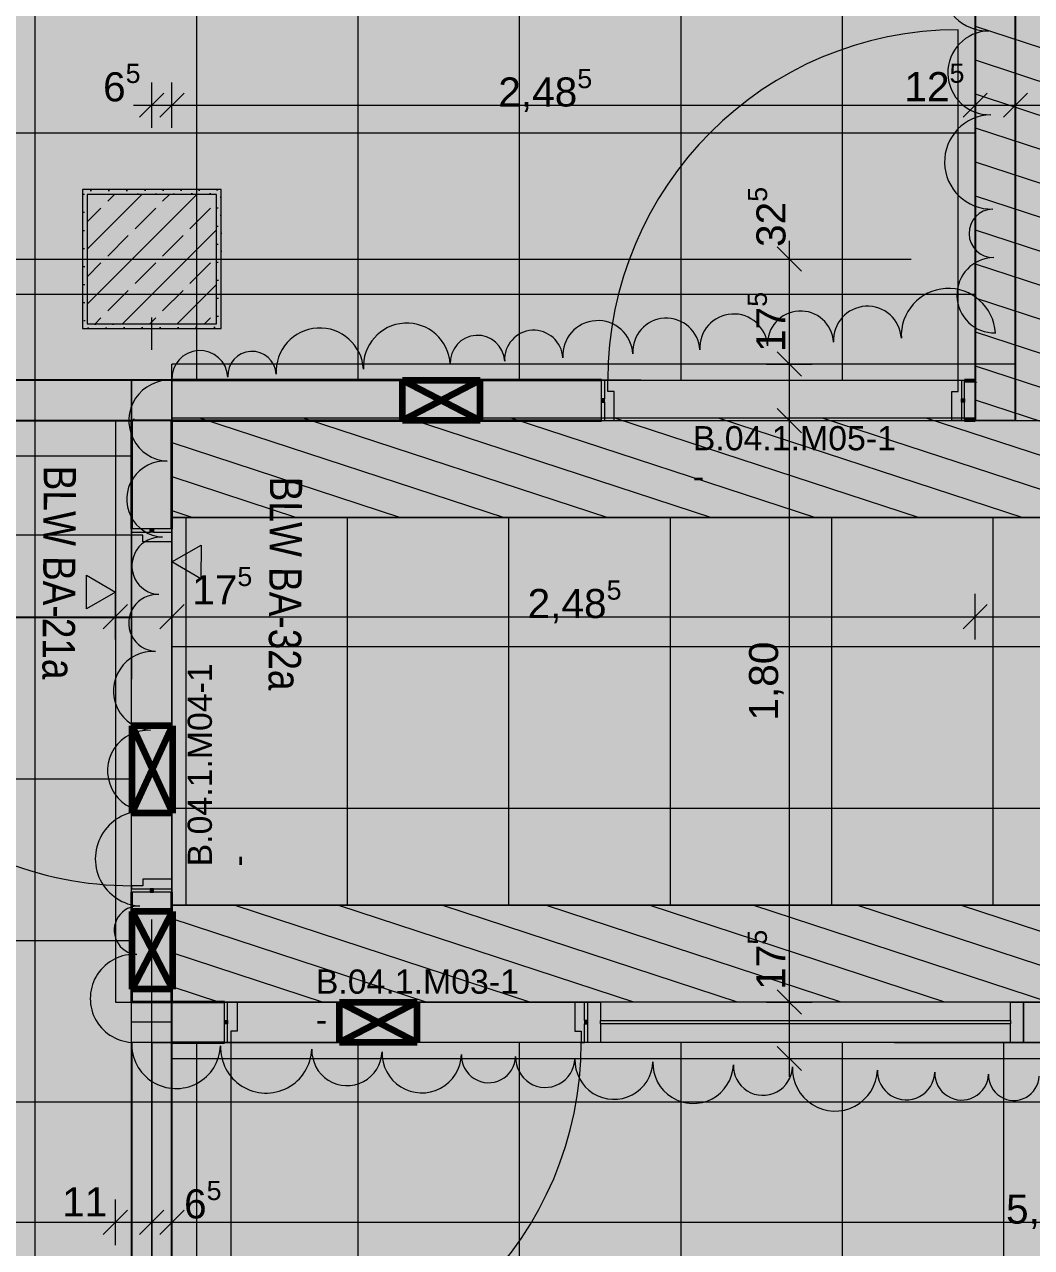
# Model space of a CAD drawing. Header units: metres. Extents: x -22.4 to 53.1, y 133.6 to 157.9.
# Drawn here: x -12.826 to -9.707, y 143.045 to 146.831 of the extents above; entities that cross this region are included whole.
import ezdxf

# ---------------------------------------------------------------- set-up
doc = ezdxf.new("R2010")
doc.units = ezdxf.units.M
doc.header["$MEASUREMENT"] = 0
for name, pattern in [('Strichlinie-über-Schnitt', [0.0023, 0.0008, -0.0015]), ('Strichpunktlinie', [0.006703, 0.003528, -0.001764, 0, -0.001411]), ('Wipeout_Contour', [1, 0, -1])]:
    doc.linetypes.add(name, pattern=pattern)
for name, color, linetype in [('00  Raster', 7, 'Continuous'), ('10  Stützen', 7, 'Continuous'), ('10  Stützen_Schnittschraffur', 7, 'Continuous'), ('10  Treppen + Rampen', 7, 'Continuous'), ('20  Wand Leichtbau', 7, 'Continuous'), ('20 Wand Leichtbau MIETERAUSBAU', 7, 'Continuous'), ('40 Bemaßung 1_ 50 Bodenspiegel', 7, 'Continuous'), ('40 Text Ausbau 1_50 Bodenspiegel', 7, 'Continuous'), ('BAE-SUD-Text', 7, 'Continuous'), ('Neubau_00  Indexwolken', 7, 'Continuous'), ('Neubau_20  Boden Aufbauten', 7, 'Continuous'), ('Neubau_20  Boden Aufbauten_Deckschraffur', 7, 'Continuous'), ('Neubau_20  Bodenschott', 7, 'Continuous'), ('Neubau_20  Bodenschott_Deckschraffur', 7, 'Continuous'), ('Neubau_20  Wand Leichtbau', 7, 'Continuous'), ('Neubau_20 Wand Leichtbau MIETERAUSBAU', 7, 'Continuous'), ('Neubau_20 Wand Leichtbau MIETERAUSBAU_Deckschraffur', 7, 'Continuous'), ('Neubau_20 Wand Leichtbau MIETERAUSBAU_Fenster', 7, 'Continuous'), ('Neubau_20 Wand Leichtbau MIETERAUSBAU_Schnittschraffur', 7, 'Continuous'), ('Neubau_20 Wand Leichtbau MIETERAUSBAU_Tür', 7, 'Continuous'), ('Neubau_40 Text Ausbau 1_50 Bodenspiegel', 7, 'Continuous')]:
    doc.layers.add(name, color=color, linetype=linetype)
doc.styles.add('ERSTELLTER_STIL_1', font='')
doc.styles.add('ERSTELLTER_STIL_2', font='')
doc.styles.get('ERSTELLTER_STIL_1').set_extended_font_data('Arial')
doc.styles.get('ERSTELLTER_STIL_2').set_extended_font_data('Arial Narrow')
pattern_1 = [(341.86749, (-110.10794, 75.26466), (0.03112157, 0.09503393), [])]
pattern_2 = [(0, (-7.29265, 148.9955), (0, 0.5), []), (90, (-7.29265, 148.9955), (-0.5, 0), [])]

msp = doc.modelspace()

# ---------------------------------------------------------------- hatches: boundary and pattern name
at = {"layer": '10  Stützen_Schnittschraffur', "linetype": 'Continuous', "lineweight": 0, "true_color": 0xffffff}
h = msp.add_hatch(color=7, dxfattribs=at)
h.paths.add_polyline_path([(-12.6466, 146.3199), (-12.6466, 145.8899), (-12.2166, 145.8899), (-12.2166, 146.3199)])
h.paths.add_polyline_path([(-12.6316, 146.3049), (-12.2316, 146.3049), (-12.2316, 145.9049), (-12.6316, 145.9049)], flags=0)
at = {"layer": '10  Stützen_Schnittschraffur', "linetype": 'Continuous', "lineweight": 13, "true_color": 0x000100}
h = msp.add_hatch(dxfattribs=at)
h.set_pattern_fill('Gips_0001', color=98, style=0, pattern_type=2)
h.set_pattern_definition([(26.86749, (-110.107942, 75.264664), (-0.0112982155, 0.0223013526), [0, -0.025])])
h.paths.add_polyline_path([(-12.6466, 146.3199), (-12.6466, 145.8899), (-12.2166, 145.8899), (-12.2166, 146.3199)])
h.paths.add_polyline_path([(-12.6316, 146.3049), (-12.2316, 146.3049), (-12.2316, 145.9049), (-12.6316, 145.9049)], flags=0)
at = {"layer": '10  Stützen_Schnittschraffur', "linetype": 'Continuous', "lineweight": 0, "true_color": 0xffffff}
msp.add_hatch(color=7, dxfattribs=at).paths.add_polyline_path([(-12.6316, 145.9049), (-12.2316, 145.9049), (-12.2316, 146.3049), (-12.6316, 146.3049)])
at = {"layer": '10  Stützen_Schnittschraffur', "linetype": 'Continuous', "lineweight": 13, "true_color": 0x000100}
h = msp.add_hatch(dxfattribs=at)
h.set_pattern_fill('Beton__Stahlbeton_0001', color=98, style=0, pattern_type=2)
h.set_pattern_definition([(225, (-12.63157, 146.30491), (-0.084853, 0.084853), []), (225, (-12.674, 146.34733), (-0.084853, 0.084853), [0.09, -0.03])])
h.paths.add_polyline_path([(-12.6316, 145.9049), (-12.2316, 145.9049), (-12.2316, 146.3049), (-12.6316, 146.3049)])
at = {"layer": '10  Treppen + Rampen', "linetype": 'Continuous', "lineweight": 0, "ltscale": 1000, "true_color": 0x000000}
for points in [[(-11.6549, 145.6049), (-11.5349, 145.6674), (-11.6549, 145.7299)], [(-11.5349, 145.6674), (-11.4149, 145.6049), (-11.4149, 145.7299)], [(-12.43, 144.5245), (-12.3675, 144.6595), (-12.4925, 144.6595)], [(-12.3675, 144.3895), (-12.43, 144.5245), (-12.4925, 144.3895)], [(-12.43, 143.9649), (-12.3675, 144.0849), (-12.4925, 144.0849)], [(-12.3675, 143.8449), (-12.43, 143.9649), (-12.4925, 143.8449)], [(-11.85, 143.6799), (-11.73, 143.7424), (-11.85, 143.8049)], [(-11.73, 143.7424), (-11.61, 143.6799), (-11.61, 143.8049)]]:
    msp.add_hatch(color=18, dxfattribs=at).paths.add_polyline_path(points)
at = {"layer": 'Neubau_20  Boden Aufbauten_Deckschraffur', "linetype": 'Continuous', "lineweight": 18, "true_color": 0xd5d5ff}
for points in [[(-9.7566, 152.8749), (-9.7566, 150.225), (-9.8816, 150.225), (-9.8816, 145.6129), (-12.369, 145.6129), (-12.369, 145.305), (-1.7416, 145.3049), (-1.7416, 145.7299), (1.0809, 145.7299), (1.0809, 148.1899), (-1.5691, 148.1899), (-1.5691, 152.8751)], [(-1.7416, 144.1049), (-12.3691, 144.1049), (-12.3691, 143.8049), (-5.3066, 143.8049), (-5.3066, 138.0899), (-3.0116, 138.0899), (-3.0116, 141.4699), (-1.7416, 141.4699), (-1.7416, 143.6299)]]:
    msp.add_hatch(color=254, dxfattribs=at).paths.add_polyline_path(points)
at = {"layer": 'Neubau_20  Boden Aufbauten_Deckschraffur', "linetype": 'Continuous', "lineweight": 0, "true_color": 0xffffff}
h = msp.add_hatch(dxfattribs=at)
h.set_pattern_fill('Holz_Schalung_liegend__1_A0', style=0, pattern_type=2)
h.set_pattern_definition(pattern_1)
h.paths.add_polyline_path([(-9.7566, 152.8749), (-9.7566, 150.225), (-9.8816, 150.225), (-9.8816, 145.6129), (-12.369, 145.6129), (-12.369, 145.305), (-1.7416, 145.3049), (-1.7416, 145.7299), (1.0809, 145.7299), (1.0809, 148.1899), (-1.5691, 148.1899), (-1.5691, 152.8751)])
for points in [[(-10.4166, 150.382), (-18.9066, 150.382), (-18.9066, 145.78), (-18.9066, 137.9199), (-12.5191, 137.9199), (-12.4315, 137.9199), (-12.4315, 143.6799), (-12.4941, 143.6799), (-12.4941, 145.7299), (-12.3691, 145.7299), (-9.8816, 145.7299), (-9.8816, 150.225), (-10.4166, 150.225)], [(-1.6316, 145.3049), (-12.3691, 145.305), (-12.3691, 144.1049), (-1.6316, 144.1049)], [(-12.4315, 143.6799), (-12.4315, 137.9199), (-5.3066, 137.9199), (-5.3066, 143.6799)]]:
    msp.add_hatch(color=7, dxfattribs=at).paths.add_polyline_path(points)
at = {"layer": 'Neubau_20  Boden Aufbauten_Deckschraffur', "linetype": 'Continuous', "lineweight": 18}
h = msp.add_hatch(dxfattribs=at)
h.set_pattern_fill('Verband__Quadrat__50x50__4D', color=6, style=0, pattern_type=2)
h.set_pattern_definition(pattern_2)
h.paths.add_polyline_path([(-10.4166, 150.382), (-18.9066, 150.382), (-18.9066, 145.78), (-18.9066, 137.9199), (-12.5191, 137.9199), (-12.4315, 137.9199), (-12.4315, 143.6799), (-12.4941, 143.6799), (-12.4941, 145.7299), (-12.3691, 145.7299), (-9.8816, 145.7299), (-9.8816, 150.225), (-10.4166, 150.225)])
at = {"layer": 'Neubau_20  Boden Aufbauten_Deckschraffur', "linetype": 'Continuous', "lineweight": 18, "true_color": 0x9900ff}
h = msp.add_hatch(dxfattribs=at)
h.set_pattern_fill('Verband__Quadrat__50x50__4D', color=190, style=0, pattern_type=2)
h.set_pattern_definition([(0, (-3.8256, 144.40494), (0, 0.5), []), (90, (-3.8256, 144.40494), (-0.5, 0), [])])
h.paths.add_polyline_path([(-1.6316, 145.3049), (-12.3691, 145.305), (-12.3691, 144.1049), (-1.6316, 144.1049)])
at = {"layer": 'Neubau_20  Boden Aufbauten_Deckschraffur', "linetype": 'Continuous', "lineweight": 0, "true_color": 0xffffff}
h = msp.add_hatch(dxfattribs=at)
h.set_pattern_fill('Holz_Schalung_liegend__1_A0', style=0, pattern_type=2)
h.set_pattern_definition(pattern_1)
h.paths.add_polyline_path([(-1.7416, 144.1049), (-12.3691, 144.1049), (-12.3691, 143.8049), (-5.3066, 143.8049), (-5.3066, 138.0899), (-3.0116, 138.0899), (-3.0116, 141.4699), (-1.7416, 141.4699), (-1.7416, 143.6299)])
at = {"layer": 'Neubau_20  Boden Aufbauten_Deckschraffur', "linetype": 'Continuous', "lineweight": 18}
h = msp.add_hatch(dxfattribs=at)
h.set_pattern_fill('Verband__Quadrat__50x50__4D', color=6, style=0, pattern_type=2)
h.set_pattern_definition(pattern_2)
h.paths.add_polyline_path([(-12.4315, 143.6799), (-12.4315, 137.9199), (-5.3066, 137.9199), (-5.3066, 143.6799)])
at = {"layer": 'Neubau_20  Bodenschott_Deckschraffur', "linetype": 'Continuous', "lineweight": 0, "true_color": 0x11960a}
for points in [[(-12.369, 145.6049), (-9.7566, 145.6049), (-9.7566, 145.7799), (-12.369, 145.78)], [(-12.544, 145.605), (-12.5441, 143.8049), (-12.3691, 143.8049), (-12.369, 145.6049)]]:
    msp.add_hatch(color=94, dxfattribs=at).paths.add_polyline_path(points)
at = {"layer": 'Neubau_20 Wand Leichtbau MIETERAUSBAU_Schnittschraffur', "linetype": 'Continuous', "lineweight": 18}
for color, points in [(9, [(-9.7566, 145.6049), (-9.7566, 150.225), (-9.8816, 150.225), (-9.8816, 145.7299)]), (9, [(-18.9066, 145.605), (-12.494, 145.6049), (-12.369, 145.7299), (-18.9066, 145.73)]), (9, [(-12.377, 145.6049), (-12.377, 145.7219), (-12.4315, 145.6674), (-12.4315, 145.6049)]), (9, [(-12.377, 145.7219), (-12.377, 145.6049), (-12.369, 145.6049), (-12.369, 145.7299)]), (171, [(-12.369, 145.7299), (-12.369, 145.7219), (-11.0391, 145.7219), (-11.0391, 145.7299)]), (171, [(-9.9141, 145.7299), (-9.9141, 145.7219), (-9.8816, 145.7219), (-9.8816, 145.7299)]), (9, [(-9.8736, 145.7219), (-9.8816, 145.7299), (-9.8816, 145.7219)]), (9, [(-9.8816, 145.6674), (-9.8191, 145.6674), (-9.8736, 145.7219), (-9.8816, 145.7219)]), (9, [(-12.4315, 145.6049), (-12.4315, 145.6674), (-12.486, 145.6129), (-12.486, 145.6049)]), (9, [(-9.8816, 145.6129), (-9.7646, 145.6129), (-9.8191, 145.6674), (-9.8816, 145.6674)]), (9, [(-12.486, 145.6129), (-12.494, 145.6049), (-12.486, 145.6049)]), (171, [(-12.486, 145.6049), (-12.494, 145.6049), (-12.494, 145.27), (-12.486, 145.27)]), (171, [(-12.369, 145.6049), (-12.377, 145.6049), (-12.377, 145.27), (-12.369, 145.27)]), (171, [(-12.369, 145.6129), (-12.369, 145.6049), (-11.0391, 145.6049), (-11.0391, 145.6129)]), (171, [(-9.9141, 145.6129), (-9.9141, 145.6049), (-9.8816, 145.6049), (-9.8816, 145.6129)]), (9, [(-9.7646, 145.6129), (-9.8816, 145.6129), (-9.8816, 145.6049), (-9.7566, 145.6049)]), (171, [(-12.4861, 144.145), (-12.4941, 144.145), (-12.4941, 143.8049), (-12.4861, 143.8049)]), (171, [(-12.3691, 144.145), (-12.3771, 144.145), (-12.3771, 143.8049), (-12.3691, 143.8049)]), (9, [(-12.3691, 143.8049), (-12.4941, 143.8049), (-12.4941, 143.7969), (-12.3691, 143.7969)]), (9, [(-12.3691, 143.7969), (-12.4941, 143.7969), (-12.4941, 143.7424), (-12.3691, 143.7424)]), (171, [(-12.2066, 143.8049), (-12.3691, 143.8049), (-12.3691, 143.7969), (-12.2066, 143.7969)]), (9, [(-12.3691, 143.7424), (-12.4941, 143.7424), (-12.4941, 143.6879), (-12.3691, 143.6879)]), (9, [(-12.4941, 143.6879), (-12.4941, 143.6799), (-12.3691, 143.6799), (-12.3691, 143.6879)]), (9, [(-12.3691, 143.6799), (-12.4941, 143.6799), (-12.4931, 138.7399), (-12.4306, 138.7399), (-12.3681, 138.7399)]), (171, [(-12.3691, 143.6879), (-12.3691, 143.6799), (-12.2066, 143.6799), (-12.2066, 143.6879)])]:
    msp.add_hatch(color=color, dxfattribs=at).paths.add_polyline_path(points)
at = {"layer": 'Neubau_20 Wand Leichtbau MIETERAUSBAU_Schnittschraffur', "linetype": 'Continuous', "lineweight": 0, "true_color": 0xffffff}
for points in [[(-10.9991, 145.6049), (-10.9991, 145.6949), (-11.0191, 145.6949), (-11.0191, 145.7299), (-11.0291, 145.7299), (-11.0291, 145.6724), (-11.0291, 145.6624), (-11.0291, 145.6049)], [(-9.9541, 145.6049), (-9.9241, 145.6049), (-9.9241, 145.6624), (-9.9241, 145.6724), (-9.9241, 145.7299), (-9.9341, 145.7299), (-9.9341, 145.6949), (-9.9541, 145.6949)], [(-11.0291, 145.6624), (-11.0291, 145.6724), (-11.0391, 145.6724), (-11.0391, 145.6624)], [(-9.9241, 145.6624), (-9.9141, 145.6624), (-9.9141, 145.6724), (-9.9241, 145.6724)], [(-12.369, 145.23), (-12.369, 145.26), (-12.4265, 145.26), (-12.4365, 145.26), (-12.494, 145.26), (-12.494, 145.25), (-12.459, 145.25), (-12.459, 145.23)], [(-12.4265, 145.26), (-12.4265, 145.27), (-12.4365, 145.27), (-12.4365, 145.26)], [(-12.3691, 144.185), (-12.4591, 144.185), (-12.4591, 144.165), (-12.4941, 144.165), (-12.4941, 144.155), (-12.4366, 144.155), (-12.4266, 144.155), (-12.3691, 144.155)], [(-12.4266, 144.155), (-12.4366, 144.155), (-12.4366, 144.145), (-12.4266, 144.145)], [(-12.1666, 143.8049), (-12.1966, 143.8049), (-12.1966, 143.7474), (-12.1966, 143.7374), (-12.1966, 143.6799), (-12.1866, 143.6799), (-12.1866, 143.7149), (-12.1666, 143.7149)], [(-11.1216, 143.8049), (-11.1216, 143.7149), (-11.1016, 143.7149), (-11.1016, 143.6799), (-11.0916, 143.6799), (-11.0916, 143.7374), (-11.0916, 143.7474), (-11.0916, 143.8049)], [(-9.6916, 143.6799), (-9.6916, 143.8049), (-9.7316, 143.8049), (-9.7316, 143.6799)], [(-12.1966, 143.7474), (-12.2066, 143.7474), (-12.2066, 143.7374), (-12.1966, 143.7374)], [(-11.0916, 143.7474), (-11.0916, 143.7374), (-11.0816, 143.7374), (-11.0816, 143.7474)]]:
    msp.add_hatch(color=7, dxfattribs=at).paths.add_polyline_path(points)
at = {"layer": 'Neubau_40 Text Ausbau 1_50 Bodenspiegel', "linetype": 'Continuous', "lineweight": 0, "true_color": 0xffffff}
for points in [[(-12.369, 145.1677), (-12.2796, 145.1152), (-12.2789, 145.2189)], [(-12.544, 145.0739), (-12.6335, 145.1263), (-12.6342, 145.0226)]]:
    msp.add_hatch(color=7, dxfattribs=at).paths.add_polyline_path(points)

# ---------------------------------------------------------------- linework, layer by layer
at = {"layer": '00  Raster', "color": 5, "linetype": 'Strichpunktlinie', "lineweight": 13, "ltscale": 1000}
for p, q in [((-12.4316, 133.7291), (-12.4316, 155.8899)), ((-20.4108, 146.1049), (33.1556, 146.1049))]:
    msp.add_line(p, q, dxfattribs=at)
at = {"layer": '10  Stützen', "color": 7, "linetype": 'Continuous', "lineweight": 13, "ltscale": 1000, "flags": 128}
for points in [[(-12.6466, 146.3199), (-12.6466, 145.8899), (-12.2166, 145.8899), (-12.2166, 146.3199)], [(-12.6316, 145.9049), (-12.2316, 145.9049), (-12.2316, 146.3049), (-12.6316, 146.3049)]]:
    msp.add_lwpolyline(points, close=True, dxfattribs=at)
at = {"layer": '20  Wand Leichtbau', "color": 7, "linetype": 'Strichlinie-über-Schnitt', "lineweight": 18, "ltscale": 1000, "flags": 128}
for points in [[(-1.7166, 145.7299), (-12.4941, 145.7299)], [(-12.4941, 145.7299), (-12.4941, 145.6049)], [(-12.4941, 145.7299), (-12.4941, 145.6049)], [(-1.7166, 145.7299), (-12.4941, 145.7299)], [(-12.4941, 145.6049), (-1.7166, 145.6049)], [(-12.3691, 145.6049), (-1.7166, 145.6049)], [(-1.7416, 143.8049), (-12.4316, 143.8049)], [(-12.4316, 143.6799), (-12.4316, 143.8049)], [(-12.4316, 143.6799), (-1.7416, 143.6799)]]:
    msp.add_lwpolyline(points, dxfattribs=at)
at = {"layer": '40 Bemaßung 1_ 50 Bodenspiegel', "color": 7, "linetype": 'Continuous', "lineweight": 13, "ltscale": 1000}
for p, q in [((-12.3941, 146.6189), (-12.4691, 146.5439)), ((-12.4316, 146.5111), (-12.4316, 146.6517)), ((-12.3315, 146.6189), (-12.4065, 146.5439)), ((-12.369, 146.5111), (-12.369, 146.6517)), ((-9.8441, 146.6189), (-9.9191, 146.5439)), ((-9.8816, 146.5111), (-9.8816, 146.6517)), ((-9.7191, 146.6189), (-9.7941, 146.5439)), ((-9.7566, 146.5111), (-9.7566, 146.6517)), ((-12.4878, 146.5814), (-12.4316, 146.5814)), ((-12.4316, 146.5814), (-12.369, 146.5814)), ((-12.369, 146.5814), (-9.8816, 146.5814)), ((-9.8816, 146.5814), (-9.7566, 146.5814)), ((-9.7566, 146.5814), (-7.0316, 146.5814)), ((-10.4571, 146.1612), (-10.4571, 146.1049)), ((-10.4196, 146.0674), (-10.4946, 146.1424)), ((-10.5274, 146.1049), (-10.3868, 146.1049)), ((-10.4571, 146.1049), (-10.4571, 145.7799)), ((-10.4196, 145.7424), (-10.4946, 145.8174)), ((-10.5274, 145.7799), (-10.3868, 145.7799)), ((-10.4571, 145.7799), (-10.4571, 145.6049)), ((-10.4196, 145.5674), (-10.4946, 145.6425)), ((-10.5274, 145.6049), (-10.3868, 145.6049)), ((-12.5441, 144.9274), (-12.5441, 145.0681)), ((-12.3691, 144.9274), (-12.3691, 145.0681)), ((-9.8816, 144.9274), (-9.8816, 145.0681)), ((-12.5066, 145.0352), (-12.5816, 144.9602)), ((-12.3316, 145.0352), (-12.4066, 144.9602)), ((-9.8441, 145.0352), (-9.9191, 144.9602)), ((-18.9066, 144.9977), (-12.5441, 144.9977)), ((-12.5441, 144.9977), (-12.3691, 144.9977)), ((-12.3691, 144.9977), (-9.8816, 144.9977)), ((-9.8816, 144.9977), (-7.0316, 144.9977)), ((-10.5274, 143.6299), (-10.3868, 143.6299)), ((-10.4571, 143.6299), (-10.4571, 143.5737)), ((-12.5441, 143.0526), (-12.5441, 143.1932)), ((-12.4316, 143.0526), (-12.4316, 143.1932)), ((-12.3691, 143.0526), (-12.3691, 143.1932)), ((-12.5066, 143.1604), (-12.5816, 143.0854)), ((-12.3941, 143.1604), (-12.4691, 143.0854)), ((-12.3316, 143.1604), (-12.4066, 143.0854)), ((-18.9066, 143.1229), (-12.5441, 143.1229)), ((-12.5441, 143.1229), (-12.4316, 143.1229)), ((-12.4316, 143.1229), (-12.3691, 143.1229)), ((-12.3691, 143.1229), (-7.0316, 143.1229))]:
    msp.add_line(p, q, dxfattribs=at)
at = {"layer": 'BAE-SUD-Text', "color": 7, "linetype": 'Continuous', "lineweight": 100, "ltscale": 1000}
for p, q in [((-11.6549, 145.7299), (-11.4149, 145.6049)), ((-11.4149, 145.7299), (-11.6549, 145.6049)), ((-11.6549, 145.6049), (-11.6549, 145.7299)), ((-11.4149, 145.6049), (-11.4149, 145.7299)), ((-12.4925, 144.3895), (-12.3675, 144.6595)), ((-12.3675, 144.6595), (-12.4925, 144.6595)), ((-12.4925, 144.6595), (-12.3675, 144.3895)), ((-12.3675, 144.3895), (-12.4925, 144.3895)), ((-12.4925, 143.8449), (-12.3675, 144.0849)), ((-12.3675, 144.0849), (-12.4925, 144.0849)), ((-12.4925, 144.0849), (-12.3675, 143.8449)), ((-12.3675, 143.8449), (-12.4925, 143.8449)), ((-11.85, 143.8049), (-11.61, 143.6799)), ((-11.61, 143.8049), (-11.85, 143.6799)), ((-11.85, 143.6799), (-11.85, 143.8049)), ((-11.61, 143.6799), (-11.61, 143.8049))]:
    msp.add_line(p, q, dxfattribs=at)
at = {"layer": 'BAE-SUD-Text', "color": 7, "linetype": 'Continuous', "lineweight": 100, "ltscale": 1000, "flags": 128}
for points in [[(-11.6549, 145.7299), (-11.6509, 145.7299), (-11.6389, 145.7299), (-11.6198, 145.7299), (-11.5949, 145.7299), (-11.566, 145.7299), (-11.5349, 145.7299), (-11.5039, 145.7299), (-11.4749, 145.7299), (-11.4501, 145.7299), (-11.431, 145.7299), (-11.419, 145.7299), (-11.4149, 145.7299)], [(-11.4149, 145.6049), (-11.419, 145.6049), (-11.431, 145.6049), (-11.4501, 145.6049), (-11.4749, 145.6049), (-11.5039, 145.6049), (-11.5349, 145.6049), (-11.566, 145.6049), (-11.5949, 145.6049), (-11.6198, 145.6049), (-11.6389, 145.6049), (-11.6509, 145.6049), (-11.6549, 145.6049)], [(-12.4925, 144.3895), (-12.4925, 144.3941), (-12.4925, 144.4076), (-12.4925, 144.429), (-12.4925, 144.457), (-12.4925, 144.4895), (-12.4925, 144.5245), (-12.4925, 144.5594), (-12.4925, 144.592), (-12.4925, 144.6199), (-12.4925, 144.6414), (-12.4925, 144.6549), (-12.4925, 144.6595)], [(-12.3675, 144.6595), (-12.3675, 144.6549), (-12.3675, 144.6414), (-12.3675, 144.6199), (-12.3675, 144.592), (-12.3675, 144.5594), (-12.3675, 144.5245), (-12.3675, 144.4895), (-12.3675, 144.457), (-12.3675, 144.429), (-12.3675, 144.4076), (-12.3675, 144.3941), (-12.3675, 144.3895)], [(-12.4925, 143.8449), (-12.4925, 143.849), (-12.4925, 143.861), (-12.4925, 143.8801), (-12.4925, 143.9049), (-12.4925, 143.9339), (-12.4925, 143.9649), (-12.4925, 143.996), (-12.4925, 144.0249), (-12.4925, 144.0498), (-12.4925, 144.0688), (-12.4925, 144.0808), (-12.4925, 144.0849)], [(-12.3675, 144.0849), (-12.3675, 144.0808), (-12.3675, 144.0688), (-12.3675, 144.0498), (-12.3675, 144.0249), (-12.3675, 143.996), (-12.3675, 143.9649), (-12.3675, 143.9339), (-12.3675, 143.9049), (-12.3675, 143.8801), (-12.3675, 143.861), (-12.3675, 143.849), (-12.3675, 143.8449)], [(-11.85, 143.8049), (-11.8459, 143.8049), (-11.8339, 143.8049), (-11.8148, 143.8049), (-11.79, 143.8049), (-11.761, 143.8049), (-11.73, 143.8049), (-11.6989, 143.8049), (-11.67, 143.8049), (-11.6451, 143.8049), (-11.6261, 143.8049), (-11.6141, 143.8049), (-11.61, 143.8049)], [(-11.61, 143.6799), (-11.6141, 143.6799), (-11.6261, 143.6799), (-11.6451, 143.6799), (-11.67, 143.6799), (-11.6989, 143.6799), (-11.73, 143.6799), (-11.761, 143.6799), (-11.79, 143.6799), (-11.8148, 143.6799), (-11.8339, 143.6799), (-11.8459, 143.6799), (-11.85, 143.6799)]]:
    msp.add_lwpolyline(points, dxfattribs=at)
at = {"layer": 'Neubau_00  Indexwolken', "color": 1, "linetype": 'Continuous', "lineweight": 13, "ltscale": 1000}
for centre, radius, start, end in [((-9.842, 146.9561), 0.1447, 91.2179, 271.2179), ((-9.8362, 146.6816), 0.1299, 91.2179, 271.2179), ((-9.8303, 146.4057), 0.1461, 91.2179, 271.2179), ((-9.8256, 146.1846), 0.075, 91.2179, 271.2179), ((-9.8215, 145.9931), 0.1166, 91.2179, 271.2179), ((-9.9646, 145.8682), 0.1458, 3.2909, 183.2909), ((-10.6294, 145.83), 0.105, 3.2909, 183.2909), ((-10.4224, 145.8419), 0.1023, 3.2909, 183.2909), ((-10.2152, 145.8538), 0.1052, 3.2909, 183.2909), ((-11.6416, 145.7718), 0.1347, 3.2909, 183.2909), ((-11.0502, 145.8058), 0.1086, 3.2909, 183.2909), ((-10.838, 145.818), 0.104, 3.2909, 183.2909), ((-11.9111, 145.7563), 0.1353, 3.2909, 183.2909), ((-11.4229, 145.7844), 0.0844, 3.2909, 183.2909), ((-11.2486, 145.7944), 0.0902, 3.2909, 183.2909), ((-12.2825, 145.7349), 0.0867, 3.2909, 183.2909), ((-12.1211, 145.7442), 0.075, 3.2909, 183.2909), ((-12.3767, 145.6045), 0.1257, 86.5101, 266.5101), ((-12.3915, 145.3615), 0.1177, 86.5101, 266.5101), ((-12.4041, 145.1551), 0.0891, 86.5101, 266.5101), ((-12.4149, 144.9783), 0.0881, 86.5101, 266.5101), ((-12.4277, 144.7682), 0.1224, 86.5101, 266.5101), ((-12.4428, 144.5206), 0.1257, 86.5101, 266.5101), ((-12.4594, 144.2485), 0.147, 86.5101, 266.5101), ((-12.4729, 144.0269), 0.075, 86.5101, 266.5101), ((-12.4858, 143.816), 0.1363, 86.5101, 266.5101), ((-12.3564, 143.6748), 0.1378, 177.8761, 357.8761), ((-12.0773, 143.6645), 0.1414, 177.8761, 357.8761), ((-11.8271, 143.6552), 0.1089, 177.8761, 357.8761), ((-11.5953, 143.6466), 0.123, 177.8761, 357.8761), ((-11.3885, 143.6389), 0.0839, 177.8761, 357.8761), ((-11.2128, 143.6324), 0.0919, 177.8761, 357.8761), ((-11.0002, 143.6245), 0.1209, 177.8761, 357.8761), ((-10.7548, 143.6154), 0.1247, 177.8761, 357.8761), ((-10.5388, 143.6074), 0.0914, 177.8761, 357.8761), ((-10.3157, 143.5991), 0.1318, 177.8761, 357.8761), ((-10.0952, 143.5909), 0.0889, 177.8761, 357.8761), ((-9.9233, 143.5846), 0.0832, 177.8761, 357.8761), ((-9.7617, 143.5786), 0.0785, 177.8761, 357.8761)]:
    msp.add_arc(centre, radius, start, end, dxfattribs=at)
for p in [(-9.8191, 145.8766), (-12.369, 145.7299), (-12.4941, 143.6799)]:
    msp.add_point(p, dxfattribs=at)
at = {"layer": 'Neubau_20  Boden Aufbauten', "color": 7, "linetype": 'Continuous', "lineweight": 13, "ltscale": 1000, "flags": 128}
for points in [[(-9.7566, 152.8749), (-9.7566, 150.225), (-9.8816, 150.225), (-9.8816, 145.6129), (-12.369, 145.6129), (-12.369, 145.305), (-1.7416, 145.3049), (-1.7416, 145.7299), (1.0809, 145.7299), (1.0809, 148.1899), (-1.5691, 148.1899), (-1.5691, 152.8751)], [(-10.4166, 150.382), (-18.9066, 150.382), (-18.9066, 145.78), (-18.9066, 137.9199), (-12.5191, 137.9199), (-12.4315, 137.9199), (-12.4315, 143.6799), (-12.4941, 143.6799), (-12.4941, 145.7299), (-12.3691, 145.7299), (-9.8816, 145.7299), (-9.8816, 150.225), (-10.4166, 150.225)], [(-1.7416, 144.1049), (-12.3691, 144.1049), (-12.3691, 143.8049), (-5.3066, 143.8049), (-5.3066, 138.0899), (-3.0116, 138.0899), (-3.0116, 141.4699), (-1.7416, 141.4699), (-1.7416, 143.6299)], [(-12.4315, 143.6799), (-12.4315, 137.9199), (-5.3066, 137.9199), (-5.3066, 143.6799)]]:
    msp.add_lwpolyline(points, close=True, dxfattribs=at)
at = {"layer": 'Neubau_20  Boden Aufbauten', "color": 253, "linetype": 'Continuous', "lineweight": 18, "ltscale": 1000, "true_color": 0x9f9f9f, "flags": 128}
msp.add_lwpolyline([(-1.6316, 145.3049), (-12.3691, 145.305), (-12.3691, 144.1049), (-1.6316, 144.1049)], close=True, dxfattribs=at)
at = {"layer": 'Neubau_20  Bodenschott', "color": 7, "linetype": 'Continuous', "lineweight": 18, "ltscale": 1000, "flags": 128}
for points in [[(-9.7566, 145.7799), (-12.369, 145.78)], [(-12.369, 145.6049), (-12.369, 145.78)], [(-9.7566, 145.6049), (-9.7566, 145.7799)], [(-12.544, 145.605), (-12.5441, 143.8049)], [(-12.544, 145.605), (-12.369, 145.6049)], [(-12.3691, 143.8049), (-12.369, 145.6049)], [(-12.369, 145.6049), (-9.7566, 145.6049)], [(-12.5441, 143.8049), (-12.3691, 143.8049)], [(-12.3691, 143.6299), (-12.3691, 143.8049)], [(-12.3691, 143.6299), (-5.3076, 143.6299)]]:
    msp.add_lwpolyline(points, dxfattribs=at)
at = {"layer": 'Neubau_20  Wand Leichtbau', "color": 7, "linetype": 'Strichlinie-über-Schnitt', "lineweight": 18, "ltscale": 1000, "flags": 128}
for points in [[(-12.4941, 145.6049), (-12.4941, 143.7424)], [(-12.3691, 143.7424), (-12.3691, 145.6049)], [(-12.3691, 143.7424), (-12.4941, 143.7424)]]:
    msp.add_lwpolyline(points, dxfattribs=at)
at = {"layer": 'Neubau_20 Wand Leichtbau MIETERAUSBAU', "color": 7, "linetype": 'Continuous', "lineweight": 13, "ltscale": 1000}
for p, q in [((-11.0391, 145.7219), (-11.0391, 145.7299)), ((-11.0391, 145.6674), (-11.0391, 145.7219)), ((-9.9141, 145.7219), (-9.9141, 145.7299)), ((-9.9141, 145.6674), (-9.9141, 145.7219)), ((-11.0391, 145.6129), (-11.0391, 145.6674)), ((-9.9141, 145.6129), (-9.9141, 145.6674)), ((-11.0391, 145.6049), (-11.0391, 145.6129)), ((-9.9141, 145.6049), (-9.9141, 145.6129)), ((-12.486, 145.27), (-12.494, 145.27)), ((-12.4315, 145.27), (-12.486, 145.27)), ((-12.377, 145.27), (-12.4315, 145.27)), ((-12.369, 145.27), (-12.377, 145.27)), ((-12.4861, 144.145), (-12.4941, 144.145)), ((-12.4316, 144.145), (-12.4861, 144.145)), ((-12.3771, 144.145), (-12.4316, 144.145)), ((-12.3691, 144.145), (-12.3771, 144.145)), ((-12.2066, 143.7969), (-12.2066, 143.8049)), ((-12.2066, 143.7424), (-12.2066, 143.7969)), ((-11.0816, 143.7969), (-11.0816, 143.8049)), ((-11.0816, 143.7424), (-11.0816, 143.7969)), ((-12.2066, 143.6879), (-12.2066, 143.7424)), ((-11.0816, 143.6879), (-11.0816, 143.7424)), ((-12.2066, 143.6799), (-12.2066, 143.6879)), ((-11.0816, 143.6799), (-11.0816, 143.6879))]:
    msp.add_line(p, q, dxfattribs=at)
at = {"layer": 'Neubau_20 Wand Leichtbau MIETERAUSBAU', "color": 7, "linetype": 'Continuous', "lineweight": 25, "ltscale": 1000}
for p, q in [((-9.8816, 145.7299), (-9.8816, 145.7219)), ((-9.8816, 145.7299), (-9.8816, 145.7219)), ((-9.8816, 145.7219), (-9.8816, 145.6674)), ((-9.8816, 145.7219), (-9.8816, 145.6674)), ((-9.8816, 145.6674), (-9.8816, 145.6129)), ((-9.8816, 145.6674), (-9.8816, 145.6129)), ((-12.486, 145.6049), (-12.494, 145.6049)), ((-12.486, 145.6049), (-12.494, 145.6049)), ((-12.4315, 145.6049), (-12.486, 145.6049)), ((-12.4315, 145.6049), (-12.486, 145.6049)), ((-12.377, 145.6049), (-12.4315, 145.6049)), ((-12.377, 145.6049), (-12.4315, 145.6049)), ((-12.369, 145.6049), (-12.377, 145.6049)), ((-12.369, 145.6049), (-12.377, 145.6049)), ((-9.8816, 145.6129), (-9.8816, 145.6049)), ((-9.8816, 145.6129), (-9.8816, 145.6049)), ((-12.3691, 143.7969), (-12.3691, 143.8049)), ((-12.3691, 143.7969), (-12.3691, 143.8049)), ((-12.3691, 143.7424), (-12.3691, 143.7969)), ((-12.3691, 143.7424), (-12.3691, 143.7969)), ((-12.3691, 143.6879), (-12.3691, 143.7424)), ((-12.3691, 143.6879), (-12.3691, 143.7424)), ((-12.3691, 143.6799), (-12.3691, 143.6879)), ((-12.3691, 143.6799), (-12.3691, 143.6879))]:
    msp.add_line(p, q, dxfattribs=at)
at = {"layer": 'Neubau_20 Wand Leichtbau MIETERAUSBAU', "color": 7, "linetype": 'Continuous', "lineweight": 35, "ltscale": 1000}
msp.add_line((-12.3691, 143.8049), (-12.4941, 143.8049), dxfattribs=at)
at = {"layer": 'Neubau_20 Wand Leichtbau MIETERAUSBAU', "color": 7, "linetype": 'Continuous', "lineweight": 25, "ltscale": 1000, "flags": 128}
for points in [[(-9.8816, 150.225), (-9.8816, 145.7299)], [(-9.7566, 145.6049), (-9.7566, 150.225)], [(-12.369, 145.7299), (-18.9066, 145.73)], [(-18.9066, 145.605), (-12.494, 145.6049)], [(-12.4941, 143.6799), (-12.4931, 138.7399)], [(-12.3681, 138.7399), (-12.3691, 143.6799)]]:
    msp.add_lwpolyline(points, dxfattribs=at)
at = {"layer": 'Neubau_20 Wand Leichtbau MIETERAUSBAU', "color": 7, "linetype": 'Continuous', "lineweight": 13, "ltscale": 1000, "flags": 128}
for points in [[(-12.369, 145.7299), (-12.369, 145.6049)], [(-12.369, 145.7219), (-12.369, 145.7299)], [(-12.369, 145.6674), (-12.369, 145.7219)], [(-12.369, 145.6129), (-12.369, 145.6674)], [(-12.369, 145.6049), (-12.369, 145.6129)], [(-9.7566, 145.6049), (-9.8816, 145.6049)], [(-12.4941, 143.7969), (-12.4941, 143.8049)], [(-12.4941, 143.8049), (-12.4861, 143.8049)], [(-12.4941, 143.7424), (-12.4941, 143.7969)], [(-12.4861, 143.8049), (-12.4316, 143.8049)], [(-12.4316, 143.8049), (-12.3771, 143.8049)], [(-12.3771, 143.8049), (-12.3691, 143.8049)], [(-12.4941, 143.6879), (-12.4941, 143.7424)], [(-12.4941, 143.6799), (-12.4941, 143.6879)]]:
    msp.add_lwpolyline(points, dxfattribs=at)
at = {"layer": 'Neubau_20 Wand Leichtbau MIETERAUSBAU', "color": 7, "linetype": 'Continuous', "lineweight": 35, "ltscale": 1000, "flags": 128}
for points in [[(-11.0391, 145.7299), (-12.369, 145.7299)], [(-9.8816, 145.7299), (-9.9141, 145.7299)], [(-12.494, 145.6049), (-12.494, 145.27)], [(-12.369, 145.27), (-12.369, 145.6049)], [(-12.369, 145.6049), (-11.0391, 145.6049)], [(-9.9141, 145.6049), (-9.8816, 145.6049)], [(-12.4941, 144.145), (-12.4941, 143.8049)], [(-12.3691, 143.8049), (-12.3691, 144.145)], [(-12.2066, 143.8049), (-12.4941, 143.8049)], [(-12.3691, 143.6799), (-12.2066, 143.6799)]]:
    msp.add_lwpolyline(points, dxfattribs=at)
at = {"layer": 'Neubau_20 Wand Leichtbau MIETERAUSBAU', "color": 7, "linetype": 'Continuous', "lineweight": 25, "ltscale": 1000}
msp.add_point((-12.4941, 143.6799), dxfattribs=at)
msp.add_point((-12.4941, 143.6799), dxfattribs=at)
at = {"layer": 'Neubau_20 Wand Leichtbau MIETERAUSBAU_Fenster', "color": 7, "linetype": 'Continuous', "lineweight": 18, "ltscale": 1000}
for p, q in [((-11.0816, 143.6799), (-11.0816, 143.8049)), ((-9.7316, 143.6799), (-9.7316, 143.8049)), ((-9.7316, 143.8049), (-9.6916, 143.8049)), ((-9.7316, 143.8049), (-9.7316, 143.6799)), ((-9.6916, 143.6799), (-9.7316, 143.6799))]:
    msp.add_line(p, q, dxfattribs=at)
at = {"layer": 'Neubau_20 Wand Leichtbau MIETERAUSBAU_Tür', "color": 7, "linetype": 'Continuous', "lineweight": 18, "ltscale": 1000}
for p, q in [((-9.9341, 145.7299), (-9.9341, 146.8149)), ((-11.0191, 145.7299), (-11.0291, 145.7299)), ((-11.0291, 145.7299), (-11.0291, 145.6724)), ((-11.0191, 145.6949), (-11.0191, 145.7299)), ((-9.9341, 145.6949), (-9.9341, 145.7299)), ((-9.9341, 145.7299), (-9.9241, 145.7299)), ((-9.9241, 145.7299), (-9.9241, 145.6724)), ((-11.0291, 145.6724), (-11.0391, 145.6724)), ((-11.0391, 145.6724), (-11.0391, 145.6624)), ((-11.0391, 145.6624), (-11.0291, 145.6724)), ((-11.0391, 145.6724), (-11.0291, 145.6624)), ((-11.0291, 145.6624), (-11.0291, 145.6724)), ((-10.9991, 145.6949), (-11.0191, 145.6949)), ((-10.9991, 145.6049), (-10.9991, 145.6949)), ((-9.9541, 145.6049), (-9.9541, 145.6949)), ((-9.9541, 145.6949), (-9.9341, 145.6949)), ((-9.9241, 145.6624), (-9.9241, 145.6724)), ((-9.9241, 145.6724), (-9.9141, 145.6724)), ((-9.9141, 145.6624), (-9.9241, 145.6724)), ((-9.9141, 145.6724), (-9.9241, 145.6624)), ((-9.9141, 145.6724), (-9.9141, 145.6624)), ((-11.0391, 145.6624), (-11.0291, 145.6624)), ((-11.0291, 145.6624), (-11.0291, 145.6049)), ((-9.9241, 145.6624), (-9.9241, 145.6049)), ((-9.9141, 145.6624), (-9.9241, 145.6624)), ((-11.0291, 145.6049), (-10.9991, 145.6049)), ((-9.9241, 145.6049), (-9.9541, 145.6049)), ((-12.494, 145.25), (-12.494, 145.26)), ((-12.494, 145.26), (-12.4365, 145.26)), ((-12.4365, 145.26), (-12.4365, 145.27)), ((-12.4365, 145.27), (-12.4265, 145.27)), ((-12.4265, 145.27), (-12.4365, 145.26)), ((-12.4365, 145.27), (-12.4265, 145.26)), ((-12.4265, 145.26), (-12.4365, 145.26)), ((-12.4265, 145.27), (-12.4265, 145.26)), ((-12.4265, 145.26), (-12.369, 145.26)), ((-12.369, 145.26), (-12.369, 145.23)), ((-12.494, 145.25), (-13.579, 145.25)), ((-12.459, 145.25), (-12.494, 145.25)), ((-12.459, 145.23), (-12.459, 145.25)), ((-12.369, 145.23), (-12.459, 145.23)), ((-12.4591, 144.165), (-12.4941, 144.165)), ((-12.4941, 144.165), (-12.4941, 144.155)), ((-12.4941, 144.155), (-12.4366, 144.155)), ((-12.3691, 144.185), (-12.4591, 144.185)), ((-12.4591, 144.185), (-12.4591, 144.165)), ((-12.4266, 144.155), (-12.4366, 144.155)), ((-12.4366, 144.155), (-12.4366, 144.145)), ((-12.4266, 144.145), (-12.4366, 144.155)), ((-12.4366, 144.145), (-12.4266, 144.155)), ((-12.4266, 144.155), (-12.3691, 144.155)), ((-12.4266, 144.145), (-12.4266, 144.155)), ((-12.3691, 144.155), (-12.3691, 144.185)), ((-12.4366, 144.145), (-12.4266, 144.145)), ((-12.1966, 143.7474), (-12.1966, 143.8049)), ((-12.1966, 143.8049), (-12.1666, 143.8049)), ((-12.1666, 143.8049), (-12.1666, 143.7149)), ((-11.1216, 143.8049), (-11.1216, 143.7149)), ((-11.0916, 143.8049), (-11.1216, 143.8049)), ((-11.0916, 143.7474), (-11.0916, 143.8049)), ((-12.2066, 143.7374), (-12.2066, 143.7474)), ((-12.2066, 143.7474), (-12.1966, 143.7474)), ((-12.2066, 143.7474), (-12.1966, 143.7374)), ((-12.2066, 143.7374), (-12.1966, 143.7474)), ((-12.1966, 143.7374), (-12.2066, 143.7374)), ((-12.1966, 143.7474), (-12.1966, 143.7374)), ((-12.1966, 143.6799), (-12.1966, 143.7374)), ((-11.0916, 143.7474), (-11.0916, 143.7374)), ((-11.0816, 143.7474), (-11.0916, 143.7474)), ((-11.0816, 143.7474), (-11.0916, 143.7374)), ((-11.0816, 143.7374), (-11.0916, 143.7474)), ((-11.0916, 143.6799), (-11.0916, 143.7374)), ((-11.0916, 143.7374), (-11.0816, 143.7374)), ((-11.0816, 143.7374), (-11.0816, 143.7474)), ((-12.1666, 143.7149), (-12.1866, 143.7149)), ((-12.1866, 143.7149), (-12.1866, 143.6799)), ((-11.1216, 143.7149), (-11.1016, 143.7149)), ((-11.1016, 143.7149), (-11.1016, 143.6799)), ((-12.1866, 143.6799), (-12.1966, 143.6799)), ((-12.1866, 143.6799), (-12.1866, 142.5949)), ((-11.1016, 143.6799), (-11.0916, 143.6799))]:
    msp.add_line(p, q, dxfattribs=at)
at = {"layer": 'Neubau_20 Wand Leichtbau MIETERAUSBAU_Tür', "color": 7, "linetype": 'Continuous', "lineweight": 13, "ltscale": 1000}
for p, q in [((-11.0391, 145.7219), (-11.0391, 145.7299)), ((-11.0391, 145.7219), (-11.0391, 145.7299)), ((-11.0391, 145.6674), (-11.0391, 145.7219)), ((-11.0391, 145.6674), (-11.0391, 145.7219)), ((-9.9141, 145.7219), (-9.9141, 145.7299)), ((-9.9141, 145.7219), (-9.9141, 145.7299)), ((-9.9141, 145.6674), (-9.9141, 145.7219)), ((-9.9141, 145.6674), (-9.9141, 145.7219)), ((-11.0391, 145.6129), (-11.0391, 145.6674)), ((-11.0391, 145.6129), (-11.0391, 145.6674)), ((-9.9141, 145.6129), (-9.9141, 145.6674)), ((-9.9141, 145.6129), (-9.9141, 145.6674)), ((-11.0391, 145.6049), (-11.0391, 145.6129)), ((-11.0391, 145.6049), (-11.0391, 145.6129)), ((-9.9141, 145.6049), (-9.9141, 145.6129)), ((-9.9141, 145.6049), (-9.9141, 145.6129)), ((-12.486, 145.27), (-12.494, 145.27)), ((-12.486, 145.27), (-12.494, 145.27)), ((-12.4315, 145.27), (-12.486, 145.27)), ((-12.4315, 145.27), (-12.486, 145.27)), ((-12.377, 145.27), (-12.4315, 145.27)), ((-12.377, 145.27), (-12.4315, 145.27)), ((-12.369, 145.27), (-12.377, 145.27)), ((-12.369, 145.27), (-12.377, 145.27)), ((-12.4861, 144.145), (-12.4941, 144.145)), ((-12.4861, 144.145), (-12.4941, 144.145)), ((-12.4316, 144.145), (-12.4861, 144.145)), ((-12.4316, 144.145), (-12.4861, 144.145)), ((-12.3771, 144.145), (-12.4316, 144.145)), ((-12.3771, 144.145), (-12.4316, 144.145)), ((-12.3691, 144.145), (-12.3771, 144.145)), ((-12.3691, 144.145), (-12.3771, 144.145)), ((-12.2066, 143.7969), (-12.2066, 143.8049)), ((-12.2066, 143.7969), (-12.2066, 143.8049)), ((-12.2066, 143.7424), (-12.2066, 143.7969)), ((-12.2066, 143.7424), (-12.2066, 143.7969)), ((-11.0816, 143.7969), (-11.0816, 143.8049)), ((-11.0816, 143.7969), (-11.0816, 143.8049)), ((-11.0816, 143.7424), (-11.0816, 143.7969)), ((-11.0816, 143.7424), (-11.0816, 143.7969)), ((-12.2066, 143.6879), (-12.2066, 143.7424)), ((-12.2066, 143.6879), (-12.2066, 143.7424)), ((-11.0816, 143.6879), (-11.0816, 143.7424)), ((-11.0816, 143.6879), (-11.0816, 143.7424)), ((-12.2066, 143.6799), (-12.2066, 143.6879)), ((-12.2066, 143.6799), (-12.2066, 143.6879)), ((-11.0816, 143.6799), (-11.0816, 143.6879)), ((-11.0816, 143.6799), (-11.0816, 143.6879))]:
    msp.add_line(p, q, dxfattribs=at)
for centre, start, end in [((-9.9341, 145.7299), 90, 180), ((-12.494, 145.25), 179.9993, 269.9993), ((-12.1866, 143.6799), 270, 0)]:
    msp.add_arc(centre, 1.085, start, end, dxfattribs=at)
at = {"layer": 'Neubau_40 Text Ausbau 1_50 Bodenspiegel', "color": 7, "linetype": 'Continuous', "lineweight": 18, "ltscale": 1000, "flags": 128}
for points in [[(-12.369, 145.1677), (-12.2789, 145.2189), (-12.2796, 145.1152)], [(-12.544, 145.0739), (-12.6342, 145.0226), (-12.6335, 145.1263)]]:
    msp.add_lwpolyline(points, close=True, dxfattribs=at)

# ---------------------------------------------------------------- texts
at = {"layer": '20 Wand Leichtbau MIETERAUSBAU', "color": 7, "linetype": 'Continuous', "lineweight": 18, "char_height": 0.075, "attachment_point": 1, "style": 'ERSTELLTER_STIL_1'}
for s, insert, rotation in [('\\A1;{\\pql;\\pt0;\\fArial|b0|i0|c0|p38;B.04.1.M05-1}', (-10.756, 145.5879), 360), ('\\A1;{\\pql;\\pt0;\\fArial|b0|i0|c0|p38;-}', (-10.756, 145.47), 360), ('\\A1;{\\pql;\\pt0;\\fArial|b0|i0|c0|p38;B.04.1.M04-1}', (-12.3204, 144.2247), 89.9993), ('\\A1;{\\pql;\\pt0;\\fArial|b0|i0|c0|p38;-}', (-12.2025, 144.2247), 89.9993)]:
    msp.add_mtext(s, dxfattribs=dict(at, insert=insert, rotation=rotation))
for s, insert in [('\\A1;{\\pql;\\pt0;\\fArial|b0|i0|c0|p38;B.04.1.M03-1}', (-11.9235, 143.9056)), ('\\A1;{\\pql;\\pt0;\\fArial|b0|i0|c0|p38;-}', (-11.9235, 143.7877))]:
    msp.add_mtext(s, dxfattribs=dict(at, insert=insert))
at = {"layer": '40 Bemaßung 1_ 50 Bodenspiegel', "color": 7, "linetype": 'Continuous', "lineweight": 13, "char_height": 0.09, "attachment_point": 7, "style": 'ERSTELLTER_STIL_1'}
for s, insert, rotation in [('\\A1;{\\pql;\\fArial|b0|i0|c0|p38;6\\fArial|b0|i0|c0|p38;\\A1{\\H.66x;\\S5^  ;}}', (-12.5824, 146.567), 360), ('\\A1;{\\pql;\\fArial|b0|i0|c0|p38;2,48\\fArial|b0|i0|c0|p38;\\A1{\\H.66x;\\S5^  ;}}', (-11.3584, 146.551), 360), ('\\A1;{\\pql;\\fArial|b0|i0|c0|p38;12\\fArial|b0|i0|c0|p38;\\A1{\\H.66x;\\S5^  ;}}', (-10.1007, 146.5675), 360), ('\\A1;{\\pql;\\fArial|b0|i0|c0|p38;32\\fArial|b0|i0|c0|p38;\\A1{\\H.66x;\\S5^  ;}}', (-10.4427, 146.1424), 90), ('\\A1;{\\pql;\\fArial|b0|i0|c0|p38;17\\fArial|b0|i0|c0|p38;\\A1{\\H.66x;\\S5^  ;}}', (-10.4433, 145.8174), 90), ('\\A1;{\\pql;\\fArial|b0|i0|c0|p38;17\\fArial|b0|i0|c0|p38;\\A1{\\H.66x;\\S5^  ;}}', (-12.3062, 145.0096), 0), ('\\A1;{\\pql;\\fArial|b0|i0|c0|p38;2,48\\fArial|b0|i0|c0|p38;\\A1{\\H.66x;\\S5^  ;}}', (-11.2676, 144.9674), 0), ('\\A1;{\\pql;\\fArial|b0|i0|c0|p38;17\\fArial|b0|i0|c0|p38;\\A1{\\H.66x;\\S5^  ;}}', (-10.4433, 143.8424), 90), ('\\A1;{\\pql;\\fArial|b0|i0|c0|p38;6\\fArial|b0|i0|c0|p38;\\A1{\\H.66x;\\S5^  ;}}', (-12.3316, 143.1086), 360), ('\\A1;{\\pql;\\fArial|b0|i0|c0|p38;5,33\\fArial|b0|i0|c0|p38;\\A1{\\H.66x;\\S5^  ;}}', (-9.7859, 143.0926), 360)]:
    msp.add_mtext(s, dxfattribs=dict(at, insert=insert, rotation=rotation))
for s, insert, width, rotation in [('\\A1;{\\pql;\\fArial|b0|i0|c0|p38;1,80}', (-10.4751, 144.676), 0.239452, 90), ('\\A1;{\\pql;\\fArial|b0|i0|c0|p38;11}', (-12.7091, 143.1409), 0.127543, 360)]:
    msp.add_mtext(s, dxfattribs=dict(at, insert=insert, width=width, rotation=rotation))
at = {"layer": '40 Text Ausbau 1_50 Bodenspiegel', "color": 7, "linetype": 'Continuous', "lineweight": 18, "char_height": 0.1, "attachment_point": 6, "style": 'ERSTELLTER_STIL_2'}
for s, insert, rotation in [('\\A1;{\\pqr;\\fArial Narrow|b0|i0|c0|p38;BLW BA-21a}', (-12.7211, 144.8033), 269.6042), ('\\A1;{\\pqr;\\fArial Narrow|b0|i0|c0|p38;BLW BA-32a}', (-12.0207, 144.7692), 269.6049)]:
    msp.add_mtext(s, dxfattribs=dict(at, insert=insert, rotation=rotation))

# ---------------------------------------------------------------- next in the draw order: wipeouts: each hides what was drawn before it
at = {"color": 254, "linetype": 'Wipeout_Contour', "lineweight": 0, "ltscale": 576.254697}
msp.add_wipeout([(-9.7716, 143.7374), (-10.4066, 143.7374), (-10.4066, 143.6799), (-9.7716, 143.6799)], dxfattribs=at).dxf.layer = 'Neubau_20 Wand Leichtbau MIETERAUSBAU_Deckschraffur'

# ---------------------------------------------------------------- next in the draw order: linework, layer by layer
at = {"layer": 'Neubau_20 Wand Leichtbau MIETERAUSBAU_Fenster', "color": 7, "linetype": 'Continuous', "lineweight": 18, "ltscale": 1000}
msp.add_line((-9.7316, 143.6799), (-9.7716, 143.6799), dxfattribs=at)

# ---------------------------------------------------------------- next in the draw order: wipeouts: each hides what was drawn before it
at = {"color": 254, "linetype": 'Wipeout_Contour', "lineweight": 0, "ltscale": 576.524031}
msp.add_wipeout([(-10.4066, 143.8049), (-10.4066, 143.7474), (-9.7716, 143.7474), (-9.7716, 143.8049)], dxfattribs=at).dxf.layer = 'Neubau_20 Wand Leichtbau MIETERAUSBAU_Deckschraffur'

# ---------------------------------------------------------------- next in the draw order: hatches: boundary and pattern name
at = {"layer": 'Neubau_20 Wand Leichtbau MIETERAUSBAU_Schnittschraffur', "linetype": 'Continuous', "lineweight": 0, "true_color": 0xffffff}
msp.add_hatch(color=7, dxfattribs=at).paths.add_polyline_path([(-9.7316, 143.6799), (-9.7316, 143.8049), (-9.7716, 143.8049), (-9.7716, 143.6799)])

# ---------------------------------------------------------------- next in the draw order: linework, layer by layer
at = {"layer": 'Neubau_20 Wand Leichtbau MIETERAUSBAU_Fenster', "color": 7, "linetype": 'Continuous', "lineweight": 18, "ltscale": 1000}
for p, q in [((-9.7716, 143.7474), (-9.7716, 143.8049)), ((-9.7716, 143.8049), (-9.7316, 143.8049)), ((-9.7716, 143.7474), (-9.7716, 143.7374)), ((-9.7716, 143.6799), (-9.7716, 143.7374))]:
    msp.add_line(p, q, dxfattribs=at)

# ---------------------------------------------------------------- next in the draw order: wipeouts: each hides what was drawn before it
at = {"color": 254, "linetype": 'Wipeout_Contour', "lineweight": 0, "ltscale": 576.438167}
msp.add_wipeout([(-11.0416, 143.7374), (-11.0416, 143.6799), (-10.4066, 143.6799), (-10.4066, 143.7374)], dxfattribs=at).dxf.layer = 'Neubau_20 Wand Leichtbau MIETERAUSBAU_Deckschraffur'

# ---------------------------------------------------------------- next in the draw order: linework, layer by layer
at = {"layer": '40 Bemaßung 1_ 50 Bodenspiegel', "color": 7, "linetype": 'Continuous', "lineweight": 13, "ltscale": 1000}
msp.add_line((-10.4946, 143.6674), (-10.4196, 143.5924), dxfattribs=at)
at = {"layer": 'Neubau_20 Wand Leichtbau MIETERAUSBAU_Fenster', "color": 7, "linetype": 'Continuous', "lineweight": 18, "ltscale": 1000}
for p, q in [((-11.0416, 143.6799), (-11.0816, 143.6799)), ((-10.4066, 143.6799), (-11.0416, 143.6799)), ((-9.7716, 143.6799), (-10.4066, 143.6799))]:
    msp.add_line(p, q, dxfattribs=at)

# ---------------------------------------------------------------- next in the draw order: wipeouts: each hides what was drawn before it
at = {"color": 254, "linetype": 'Wipeout_Contour', "lineweight": 0, "ltscale": 576.707416}
msp.add_wipeout([(-10.4066, 143.8049), (-11.0416, 143.8049), (-11.0416, 143.7474), (-10.4066, 143.7474)], dxfattribs=at).dxf.layer = 'Neubau_20 Wand Leichtbau MIETERAUSBAU_Deckschraffur'

# ---------------------------------------------------------------- next in the draw order: hatches: boundary and pattern name
at = {"layer": 'Neubau_20  Bodenschott_Deckschraffur', "linetype": 'Continuous', "lineweight": 0, "true_color": 0x11960a}
msp.add_hatch(color=94, dxfattribs=at).paths.add_polyline_path([(-12.3691, 143.6299), (-5.3076, 143.6299), (-5.3076, 143.8049), (-12.3691, 143.8049)])
at = {"layer": 'Neubau_20 Wand Leichtbau MIETERAUSBAU_Schnittschraffur', "linetype": 'Continuous', "lineweight": 0, "true_color": 0xffffff}
for points in [[(-11.0416, 143.6799), (-11.0416, 143.8049), (-11.0816, 143.8049), (-11.0816, 143.6799)], [(-9.7716, 143.7374), (-9.7716, 143.7474), (-11.0416, 143.7474), (-11.0416, 143.7374)]]:
    msp.add_hatch(color=7, dxfattribs=at).paths.add_polyline_path(points)

# ---------------------------------------------------------------- next in the draw order: linework, layer by layer
at = {"layer": '40 Bemaßung 1_ 50 Bodenspiegel', "color": 7, "linetype": 'Continuous', "lineweight": 13, "ltscale": 1000}
for p, q in [((-10.4571, 145.6049), (-10.4571, 143.8049)), ((-10.4196, 143.7674), (-10.4946, 143.8424)), ((-10.5274, 143.8049), (-10.3868, 143.8049)), ((-10.4571, 143.8049), (-10.4571, 143.6299))]:
    msp.add_line(p, q, dxfattribs=at)
at = {"layer": 'Neubau_20  Bodenschott', "color": 7, "linetype": 'Continuous', "lineweight": 18, "ltscale": 1000, "flags": 128}
msp.add_lwpolyline([(-5.3076, 143.8049), (-12.3691, 143.8049)], dxfattribs=at)
at = {"layer": 'Neubau_20 Wand Leichtbau MIETERAUSBAU_Fenster', "color": 7, "linetype": 'Continuous', "lineweight": 18, "ltscale": 1000}
for p, q in [((-11.0816, 143.8049), (-11.0416, 143.8049)), ((-10.4066, 143.8049), (-11.0416, 143.8049)), ((-11.0416, 143.8049), (-11.0416, 143.7474)), ((-9.7716, 143.8049), (-10.4066, 143.8049)), ((-11.0416, 143.7374), (-11.0416, 143.7474)), ((-11.0416, 143.7474), (-9.7716, 143.7474)), ((-11.0416, 143.7374), (-11.0416, 143.6799)), ((-9.7716, 143.7374), (-11.0416, 143.7374))]:
    msp.add_line(p, q, dxfattribs=at)

doc.saveas('drawing.dxf')
